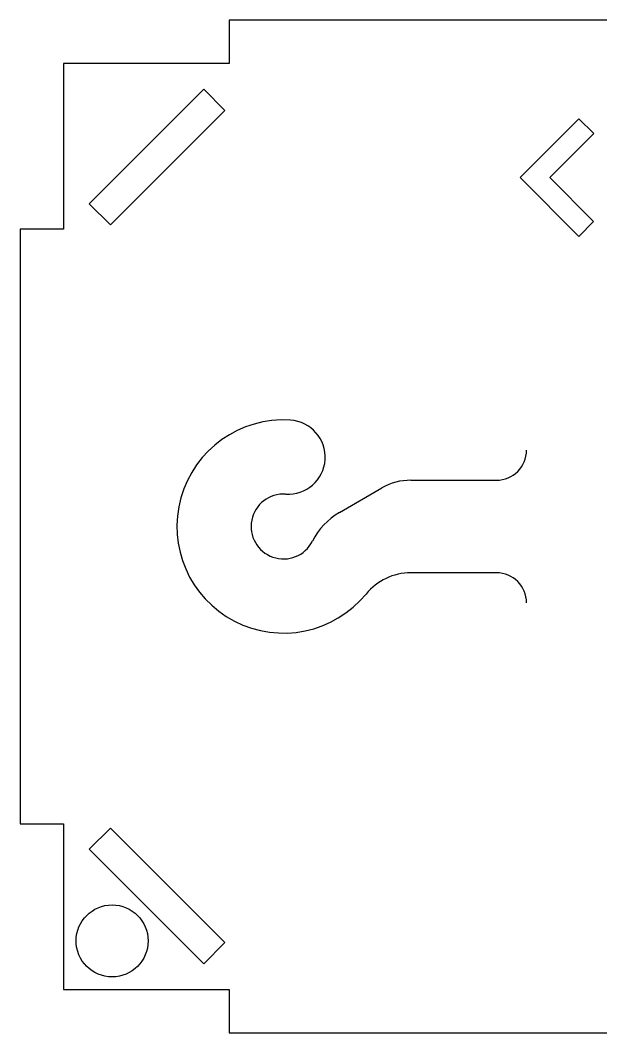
# Model space of a CAD drawing. Header units: millimetres. Extents: x -259 to 532, y -169 to 56.
# Drawn here: x 173 to 236.7, y -55.6 to 55.6 of the extents above; entities that cross this region are included whole.
import ezdxf

# ---------------------------------------------------------------- set-up
doc = ezdxf.new("R2010")
doc.units = ezdxf.units.MM

msp = doc.modelspace()

# ---------------------------------------------------------------- linework, layer by layer
at = {"color": 7, "linetype": 'Continuous', "lineweight": 25}
for p, q in [((195.96, 55.56), (195.96, 50.8)), ((261.24, 55.56), (195.96, 55.56)), ((195.96, 50.8), (177.8, 50.8)), ((177.8, 50.8), (177.8, 32.64)), ((193.17, 48.01), (180.59, 35.43)), ((195.5, 45.67), (193.17, 48.01)), ((182.93, 33.1), (195.5, 45.67)), ((234.35, 44.75), (227.89, 38.29)), ((235.97, 43.12), (234.35, 44.75)), ((231.14, 38.29), (235.97, 43.12)), ((227.89, 38.29), (234.34, 31.84)), ((235.96, 33.46), (231.14, 38.29)), ((180.59, 35.43), (182.93, 33.1)), ((234.34, 31.84), (235.96, 33.46)), ((177.8, 32.64), (173.04, 32.64)), ((173.04, 32.64), (173.04, -32.64)), ((173.04, -32.64), (177.8, -32.64)), ((177.8, -32.64), (177.8, -50.8)), ((182.93, -33.1), (180.59, -35.43)), ((195.5, -45.67), (182.93, -33.1)), ((180.59, -35.43), (193.17, -48.01)), ((193.17, -48.01), (195.5, -45.67)), ((177.8, -50.8), (195.96, -50.8)), ((195.96, -50.8), (195.96, -55.56)), ((195.96, -55.56), (261.24, -55.56))]:
    msp.add_line(p, q, dxfattribs=at)
at = {"color": 7, "linetype": 'Continuous'}
for p, q in [((215.9, 5.08), (225.3, 5.08)), ((208.07, 1.53), (212.73, 4.23)), ((225.3, -5.08), (215.9, -5.08))]:
    msp.add_line(p, q, dxfattribs=at)
at = {"color": 7, "linetype": 'Continuous', "lineweight": 25}
msp.add_circle((183.12, -45.48), 3.95, dxfattribs=at)
at = {"color": 7, "linetype": 'Continuous'}
for centre, radius, start, end in [((201.93, 0), 11.7, 86.2634, 320.7106), ((202.43, 7.61), 4.07, 266.2634, 86.2634), ((225.3, 8.38), 3.3, 270, 0), ((215.9, -1.24), 6.32, 90, 120.0835), ((201.93, 0), 3.56, 86.2634, 333.0541), ((211.89, -5.06), 7.62, 120.0835, 153.0541), ((215.9, -11.43), 6.35, 90, 140.7106), ((225.3, -8.38), 3.3, 0, 90)]:
    msp.add_arc(centre, radius, start, end, dxfattribs=at)

doc.saveas('drawing.dxf')
